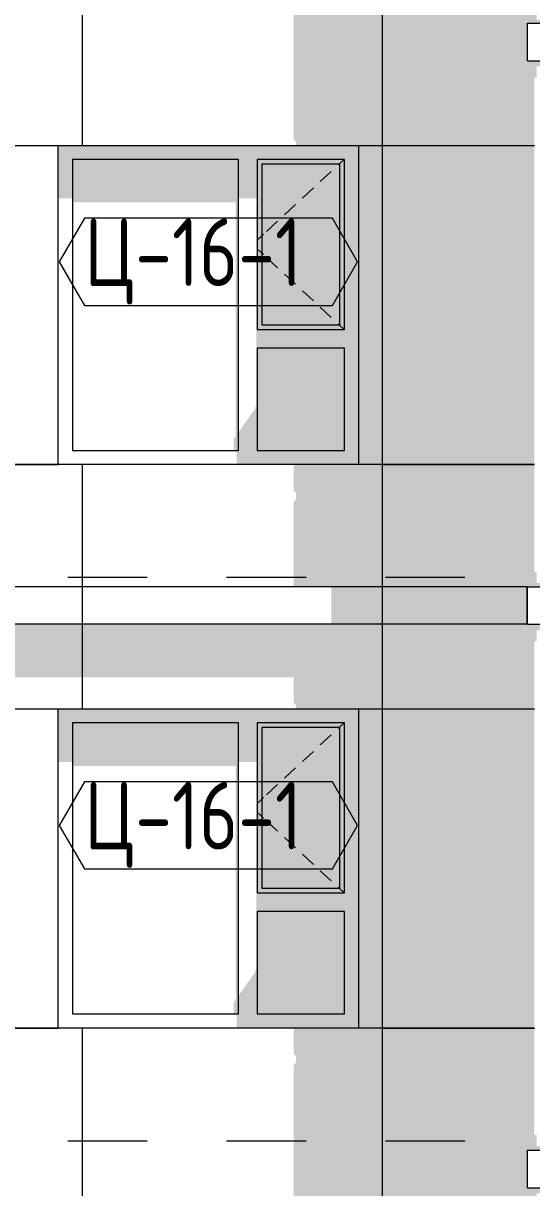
# Model space of a CAD drawing. Header units: millimetres. Extents: x 18162 to 7085488, y 72188 to 247925.
# Drawn here: x 5830622 to 5833332, y 109134 to 115334 of the extents above; entities that cross this region are included whole.
import ezdxf

# ---------------------------------------------------------------- set-up
doc = ezdxf.new("R2010")
doc.units = ezdxf.units.MM
doc.header["$MEASUREMENT"] = 0
doc.linetypes.add('Dashed', pattern=[423.333333, 211.666667, -211.666667])
doc.layers.add('Archicad Windows', color=7, linetype='Continuous')
doc.layers.add('Structural - Bearing', color=7, linetype='Continuous')
doc.styles.add('GENERATED_STYLE_3', font='', dxfattribs={"width": 0.8})
doc.styles.get('GENERATED_STYLE_3').set_extended_font_data('ISOCPEUR MON')
doc.dimstyles.new('GENERATED_STYLE__19', dxfattribs={"dimtxt": 440.00001, "dimasz": 228, "dimexe": 0.18, "dimexo": 31028.935828, "dimgap": 0, "dimtad": 1, "dimdec": 0, "dimzin": 0, "dimdsep": 46, "dimtxsty": 'GENERATED_STYLE_3', "dimblk": 'ARROWHEAD_2', "dimblk1": 'ARROWHEAD_2', "dimblk2": 'ARROWHEAD_2', "dimcen": 0.09, "dimclrd": 13, "dimclre": 13, "dimclrt": 13, "dimadec": 0, "dimazin": 0, "dimtfac": 1, "dimtdec": 4, "dimtmove": 0, "dimatfit": 3, "dimfxl": 1, "dimtolj": 1, "dimtzin": 0, "dimarcsym": 0})
doc.dimstyles.new('GENERATED_STYLE__20', dxfattribs={"dimtxt": 440.00001, "dimasz": 228, "dimexe": 0.18, "dimexo": 31229.618294, "dimgap": 0, "dimtad": 1, "dimdec": 0, "dimzin": 0, "dimdsep": 46, "dimtxsty": 'GENERATED_STYLE_3', "dimblk": 'ARROWHEAD_2', "dimblk1": 'ARROWHEAD_2', "dimblk2": 'ARROWHEAD_2', "dimcen": 0.09, "dimclrd": 13, "dimclre": 13, "dimclrt": 13, "dimadec": 0, "dimazin": 0, "dimtfac": 1, "dimtdec": 4, "dimtmove": 0, "dimatfit": 3, "dimfxl": 1, "dimtolj": 1, "dimtzin": 0, "dimarcsym": 0})

# ---------------------------------------------------------------- blocks, each defined once
blk = doc.blocks.new('*X2296', base_point=(5785635.3, 106384.1))
at = {"layer": 'Structural - Bearing', "color": 8, "linetype": 'Continuous', "lineweight": 13}
for p, q in [((5830935.3, 115384.1), (5830935.3, 115284.1)), ((5832535.3, 115384.1), (5832535.3, 115284.1))]:
    blk.add_line(p, q, dxfattribs=at)
blk = doc.blocks.new('*X2343', base_point=(5785635.3, 106384.1))
at = {"layer": 'Structural - Bearing', "color": 8, "linetype": 'Continuous', "lineweight": 13}
for p, q in [((5830935.3, 112134.1), (5830935.3, 111684.1)), ((5832535.3, 112134.1), (5832535.3, 109984.1)), ((5830435.3, 111684.1), (5830808.8, 111684.1)), ((5832408.8, 111684.1), (5832535.3, 111684.1)), ((5832535.3, 111684.1), (5833346.4, 111684.1)), ((5830808.8, 109984.1), (5830435.3, 109984.1)), ((5830435.3, 109984.1), (5830808.8, 109984.1)), ((5830935.3, 109984.1), (5830935.3, 109384.1)), ((5832535.3, 109984.1), (5832408.8, 109984.1)), ((5832535.3, 109984.1), (5833346.4, 109984.1)), ((5832535.3, 109984.1), (5832535.3, 109384.1)), ((5833346.4, 109984.1), (5832535.3, 109984.1)), ((5830935.3, 109384.1), (5830935.3, 109284.1)), ((5832535.3, 109384.1), (5832535.3, 109284.1))]:
    blk.add_line(p, q, dxfattribs=at)
blk = doc.blocks.new('*X2356', base_point=(5785635.3, 106384.1))
at = {"layer": 'Structural - Bearing', "color": 7, "linetype": 'Continuous', "lineweight": 9}
for p, q in [((5830935.3, 112334.1), (5830935.3, 112134.1)), ((5832535.3, 112334.1), (5832535.3, 112134.1))]:
    blk.add_line(p, q, dxfattribs=at)
blk = doc.blocks.new('*X2481', base_point=(5785635.3, 106384.1))
at = {"layer": 'Structural - Bearing', "color": 8, "linetype": 'Continuous', "lineweight": 13}
for p, q in [((5830935.3, 115284.1), (5830935.3, 114684.1)), ((5832535.3, 115284.1), (5832535.3, 112984.1)), ((5830435.3, 114684.1), (5830808.8, 114684.1)), ((5832408.8, 114684.1), (5832535.3, 114684.1)), ((5832535.3, 114684.1), (5833346.4, 114684.1)), ((5830808.8, 112984.1), (5830435.3, 112984.1)), ((5830435.3, 112984.1), (5830808.8, 112984.1)), ((5830935.3, 112984.1), (5830935.3, 112384.1)), ((5832535.3, 112984.1), (5832408.8, 112984.1)), ((5832535.3, 112984.1), (5833346.4, 112984.1)), ((5832535.3, 112984.1), (5832535.3, 112384.1)), ((5833346.4, 112984.1), (5832535.3, 112984.1)), ((5830935.3, 112384.1), (5830935.3, 112334.1)), ((5832535.3, 112384.1), (5832535.3, 112334.1))]:
    blk.add_line(p, q, dxfattribs=at)
blk = doc.blocks.new('*X2505', base_point=(5785635.3, 106384.1))
at = {"layer": 'Structural - Bearing', "color": 8, "linetype": 'Continuous', "lineweight": 13}
for p, q in [((5830935.3, 109284.1), (5830935.3, 108684.1)), ((5832535.3, 109284.1), (5832535.3, 106984.1))]:
    blk.add_line(p, q, dxfattribs=at)
blk = doc.blocks.new('*D2593', base_point=(5785635.3, 106384.1))
at = {"color": 12, "linetype": 'Continuous', "lineweight": 35}
for p, q in [((5838328.4, 109220.7), (5838628.4, 109047.5)), ((5838328.4, 106420.7), (5838628.4, 106247.5))]:
    blk.add_line(p, q, dxfattribs=at)
at = {"color": 13, "linetype": 'Continuous', "lineweight": 13}
for p, q in [((5838703.4, 109134.1), (5837187.8, 109134.1)), ((5838478.4, 106334.1), (5838478.4, 109134.1))]:
    blk.add_line(p, q, dxfattribs=at)
at = {"color": 13, "lineweight": 13, "char_height": 440, "attachment_point": 7, "rotation": 90, "style": 'GENERATED_STYLE_3'}
for s, insert in [('\\A1;{\\pql;\\fISOCPEUR MON|b0|i0|c0|p0;\\W0.800000;2,800}', (5838605.9, 107549.6)), ('\\A1;{\\pql;\\fISOCPEUR MON|b0|i0|c0|p0;\\W0.800000;370}', (5838518.1, 106420.8))]:
    blk.add_mtext(s, dxfattribs=dict(at, insert=insert))
blk = doc.blocks.new('ARROWHEAD_2')
at = {"color": 0, "linetype": 'Continuous', "lineweight": 0}
for p, q in [((-0.378, -0.655), (0.378, 0.655)), ((0, 0), (-1, 0))]:
    blk.add_line(p, q, dxfattribs=at)
blk = doc.blocks.new('*D2594', base_point=(5785635.3, 106384.1))
at = {"color": 12, "linetype": 'Continuous', "lineweight": 35}
for p, q in [((5838328.4, 109420.7), (5838628.4, 109247.5)), ((5838328.4, 109220.7), (5838628.4, 109047.5))]:
    blk.add_line(p, q, dxfattribs=at)
at = {"color": 13, "linetype": 'Continuous', "lineweight": 13}
blk.add_line((5838478.4, 109134.1), (5838478.4, 109334.1), dxfattribs=at)
blk = doc.blocks.new('*D2595', base_point=(5785635.3, 106384.1))
at = {"color": 12, "linetype": 'Continuous', "lineweight": 35}
for p, q in [((5838328.4, 112220.7), (5838628.4, 112047.5)), ((5838328.4, 109420.7), (5838628.4, 109247.5))]:
    blk.add_line(p, q, dxfattribs=at)
at = {"color": 13, "linetype": 'Continuous', "lineweight": 13}
for p, q in [((5838703.4, 112134.1), (5837187.8, 112134.1)), ((5838478.4, 109334.1), (5838478.4, 112134.1)), ((5838703.4, 109334.1), (5837187.8, 109334.1)), ((5838478.4, 109134.1), (5838478.4, 109334.1))]:
    blk.add_line(p, q, dxfattribs=at)
at = {"color": 13, "lineweight": 13, "char_height": 440, "attachment_point": 7, "rotation": 90, "style": 'GENERATED_STYLE_3'}
for s, insert in [('\\A1;{\\pql;\\fISOCPEUR MON|b0|i0|c0|p0;\\W0.800000;2,800}', (5838605.9, 110549.6)), ('\\A1;{\\pql;\\fISOCPEUR MON|b0|i0|c0|p0;\\W0.800000;200}', (5838518.1, 109420.8))]:
    blk.add_mtext(s, dxfattribs=dict(at, insert=insert))
blk = doc.blocks.new('*D2596', base_point=(5785635.3, 106384.1))
at = {"color": 13, "linetype": 'Continuous', "lineweight": 13}
for p, q in [((5838478.4, 112334.1), (5838478.4, 115134.1)), ((5838703.4, 112334.1), (5837187.8, 112334.1)), ((5838478.4, 112134.1), (5838478.4, 112334.1))]:
    blk.add_line(p, q, dxfattribs=at)
at = {"color": 12, "linetype": 'Continuous', "lineweight": 35}
for p, q in [((5838328.4, 112420.7), (5838628.4, 112247.5)), ((5838328.4, 112220.7), (5838628.4, 112047.5))]:
    blk.add_line(p, q, dxfattribs=at)
blk = doc.blocks.new('*D2597', base_point=(5785635.3, 106384.1))
at = {"color": 12, "linetype": 'Continuous', "lineweight": 35}
for p, q in [((5838328.4, 115220.7), (5838628.4, 115047.5)), ((5838328.4, 112420.7), (5838628.4, 112247.5))]:
    blk.add_line(p, q, dxfattribs=at)
at = {"color": 13, "linetype": 'Continuous', "lineweight": 13}
for p, q in [((5838703.4, 115134.1), (5837187.8, 115134.1)), ((5838478.4, 112334.1), (5838478.4, 115134.1))]:
    blk.add_line(p, q, dxfattribs=at)
at = {"color": 13, "lineweight": 13, "char_height": 440, "attachment_point": 7, "rotation": 90, "style": 'GENERATED_STYLE_3'}
for s, insert in [('\\A1;{\\pql;\\fISOCPEUR MON|b0|i0|c0|p0;\\W0.800000;2,800}', (5838605.9, 113549.6)), ('\\A1;{\\pql;\\fISOCPEUR MON|b0|i0|c0|p0;\\W0.800000;200}', (5838518.1, 112420.8))]:
    blk.add_mtext(s, dxfattribs=dict(at, insert=insert))
blk = doc.blocks.new('*D2598', base_point=(5785635.3, 106384.1))
at = {"color": 13, "linetype": 'Continuous', "lineweight": 13}
for p, q in [((5838478.4, 115334.1), (5838478.4, 118134.1)), ((5838703.4, 115334.1), (5837187.8, 115334.1)), ((5838478.4, 115134.1), (5838478.4, 115334.1)), ((5838703.4, 115134.1), (5837187.8, 115134.1))]:
    blk.add_line(p, q, dxfattribs=at)
at = {"color": 12, "linetype": 'Continuous', "lineweight": 35}
for p, q in [((5838328.4, 115420.7), (5838628.4, 115247.5)), ((5838328.4, 115220.7), (5838628.4, 115047.5))]:
    blk.add_line(p, q, dxfattribs=at)
blk = doc.blocks.new('*D2599', base_point=(5785635.3, 106384.1))
at = {"color": 12, "linetype": 'Continuous', "lineweight": 35}
for p, q in [((5838328.4, 118220.7), (5838628.4, 118047.5)), ((5838328.4, 115420.7), (5838628.4, 115247.5))]:
    blk.add_line(p, q, dxfattribs=at)
at = {"color": 13, "linetype": 'Continuous', "lineweight": 13}
for p, q in [((5838703.4, 118134.1), (5837187.8, 118134.1)), ((5838478.4, 115334.1), (5838478.4, 118134.1))]:
    blk.add_line(p, q, dxfattribs=at)
at = {"color": 13, "lineweight": 13, "char_height": 440, "attachment_point": 7, "rotation": 90, "style": 'GENERATED_STYLE_3'}
for s, insert in [('\\A1;{\\pql;\\fISOCPEUR MON|b0|i0|c0|p0;\\W0.800000;2,800}', (5838605.9, 116549.6)), ('\\A1;{\\pql;\\fISOCPEUR MON|b0|i0|c0|p0;\\W0.800000;200}', (5838518.1, 115420.8))]:
    blk.add_mtext(s, dxfattribs=dict(at, insert=insert))
blk = doc.blocks.new('Label_154_3', base_point=(5831608.8, 110829.1))
at = {"color": 13, "linetype": 'Continuous', "lineweight": 13, "flags": 128}
blk.add_lwpolyline([(5830813.7, 111063.3), (5830947.8, 110831.1), (5832269.9, 110831.1), (5832404, 111063.3), (5832269.9, 111295.6), (5830947.8, 111295.6)], close=True, dxfattribs=at)
at = {"color": 13, "lineweight": 13, "insert": (5830947.8, 111294.9), "char_height": 360, "attachment_point": 1, "style": 'GENERATED_STYLE_3'}
blk.add_mtext('\\A1;{\\pql;\\pt0,253000;\\fISOCPEUR MON|b0|i0|c0|p0;\\W0.800000;Ц-16-1\\fISOCPEUR MON|b0|i0|c0|p0;\\W0.800000;\\A1{\\H.66x;\\S^  ;}\\fISOCPEUR MON|b0|i0|c0|p0;\\W0.800000;\\fISOCPEUR MON|b0|i0|c0|p0;\\W0.800000;\\A1{\\H.66x;\\S^  ;}\\fISOCPEUR MON|b0|i0|c0|p0;\\W0.800000; \\fISOCPEUR MON|b0|i0|c0|p0;\\W0.800000;\\fISOCPEUR MON|b0|i0|c0|p0;\\W0.800000;\\fISOCPEUR MON|b0|i0|c0|p0;\\W0.800000;\\fISOCPEUR MON|b0|i0|c0|p0;\\W0.800000;\\fISOCPEUR MON|b0|i0|c0|p0;\\W0.800000;\\fISOCPEUR MON|b0|i0|c0|p0;\\W0.800000;\\fISOCPEUR MON|b0|i0|c0|p0;\\W0.800000;\\fISOCPEUR MON|b0|i0|c0|p0;\\W0.800000;\\fISOCPEUR MON|b0|i0|c0|p0;\\W0.800000;\\fISOCPEUR MON|b0|i0|c0|p0;\\W0.800000;\\fISOCPEUR MON|b0|i0|c0|p0;\\W0.800000;\\fISOCPEUR MON|b0|i0|c0|p0;\\W0.800000;\\fISOCPEUR MON|b0|i0|c0|p0;\\W0.800000;\\fISOCPEUR MON|b0|i0|c0|p0;\\W0.800000;\\fISOCPEUR MON|b0|i0|c0|p0;\\W0.800000;\\fISOCPEUR MON|b0|i0|c0|p0;\\W0.800000;\\fISOCPEUR MON|b0|i0|c0|p0;\\W0.800000;\\fISOCPEUR MON|b0|i0|c0|p0;\\W0.800000;\\fISOCPEUR MON|b0|i0|c0|p0;\\W0.800000;\\fISOCPEUR MON|b0|i0|c0|p0;\\W0.800000;\\fISOCPEUR MON|b0|i0|c0|p0;\\W0.800000;\\fISOCPEUR MON|b0|i0|c0|p0;\\W0.800000;\\fISOCPEUR MON|b0|i0|c0|p0;\\W0.800000;\\fISOCPEUR MON|b0|i0|c0|p0;\\W0.800000;\\fISOCPEUR MON|b0|i0|c0|p0;\\W0.800000;\\fISOCPEUR MON|b0|i0|c0|p0;\\W0.800000;\\fISOCPEUR MON|b0|i0|c0|p0;\\W0.800000;\\fISOCPEUR MON|b0|i0|c0|p0;\\W0.800000;\\fISOCPEUR MON|b0|i0|c0|p0;\\W0.800000;\\fISOCPEUR MON|b0|i0|c0|p0;\\W0.800000;\\fISOCPEUR MON|b0|i0|c0|p0;\\W0.800000;\\fISOCPEUR MON|b0|i0|c0|p0;\\W0.800000;\\fISOCPEUR MON|b0|i0|c0|p0;\\W0.800000;\\fISOCPEUR MON|b0|i0|c0|p0;\\W0.800000;\\fISOCPEUR MON|b0|i0|c0|p0;\\W0.800000;\\fISOCPEUR MON|b0|i0|c0|p0;\\W0.800000;\\fISOCPEUR MON|b0|i0|c0|p0;\\W0.800000;\\fISOCPEUR MON|b0|i0|c0|p0;\\W0.800000;\\fISOCPEUR MON|b0|i0|c0|p0;\\W0.800000;\\fISOCPEUR MON|b0|i0|c0|p0;\\W0.800000;\\fISOCPEUR MON|b0|i0|c0|p0;\\W0.800000;\\fISOCPEUR MON|b0|i0|c0|p0;\\W0.800000;\\fISOCPEUR MON|b0|i0|c0|p0;\\W0.800000;}', dxfattribs=at)
blk = doc.blocks.new('Label_195_3', base_point=(5831608.8, 113829.1))
at = {"color": 13, "linetype": 'Continuous', "lineweight": 13, "flags": 128}
blk.add_lwpolyline([(5830813.7, 114063.3), (5830947.8, 113831.1), (5832269.9, 113831.1), (5832404, 114063.3), (5832269.9, 114295.6), (5830947.8, 114295.6)], close=True, dxfattribs=at)
at = {"color": 13, "lineweight": 13, "insert": (5830947.8, 114294.9), "char_height": 360, "attachment_point": 1, "style": 'GENERATED_STYLE_3'}
blk.add_mtext('\\A1;{\\pql;\\pt0,253000;\\fISOCPEUR MON|b0|i0|c0|p0;\\W0.800000;Ц-16-1\\fISOCPEUR MON|b0|i0|c0|p0;\\W0.800000;\\A1{\\H.66x;\\S^  ;}\\fISOCPEUR MON|b0|i0|c0|p0;\\W0.800000;\\fISOCPEUR MON|b0|i0|c0|p0;\\W0.800000;\\A1{\\H.66x;\\S^  ;}\\fISOCPEUR MON|b0|i0|c0|p0;\\W0.800000; \\fISOCPEUR MON|b0|i0|c0|p0;\\W0.800000;\\fISOCPEUR MON|b0|i0|c0|p0;\\W0.800000;\\fISOCPEUR MON|b0|i0|c0|p0;\\W0.800000;\\fISOCPEUR MON|b0|i0|c0|p0;\\W0.800000;\\fISOCPEUR MON|b0|i0|c0|p0;\\W0.800000;\\fISOCPEUR MON|b0|i0|c0|p0;\\W0.800000;\\fISOCPEUR MON|b0|i0|c0|p0;\\W0.800000;\\fISOCPEUR MON|b0|i0|c0|p0;\\W0.800000;\\fISOCPEUR MON|b0|i0|c0|p0;\\W0.800000;\\fISOCPEUR MON|b0|i0|c0|p0;\\W0.800000;\\fISOCPEUR MON|b0|i0|c0|p0;\\W0.800000;\\fISOCPEUR MON|b0|i0|c0|p0;\\W0.800000;\\fISOCPEUR MON|b0|i0|c0|p0;\\W0.800000;\\fISOCPEUR MON|b0|i0|c0|p0;\\W0.800000;\\fISOCPEUR MON|b0|i0|c0|p0;\\W0.800000;\\fISOCPEUR MON|b0|i0|c0|p0;\\W0.800000;\\fISOCPEUR MON|b0|i0|c0|p0;\\W0.800000;\\fISOCPEUR MON|b0|i0|c0|p0;\\W0.800000;\\fISOCPEUR MON|b0|i0|c0|p0;\\W0.800000;\\fISOCPEUR MON|b0|i0|c0|p0;\\W0.800000;\\fISOCPEUR MON|b0|i0|c0|p0;\\W0.800000;\\fISOCPEUR MON|b0|i0|c0|p0;\\W0.800000;\\fISOCPEUR MON|b0|i0|c0|p0;\\W0.800000;\\fISOCPEUR MON|b0|i0|c0|p0;\\W0.800000;\\fISOCPEUR MON|b0|i0|c0|p0;\\W0.800000;\\fISOCPEUR MON|b0|i0|c0|p0;\\W0.800000;\\fISOCPEUR MON|b0|i0|c0|p0;\\W0.800000;\\fISOCPEUR MON|b0|i0|c0|p0;\\W0.800000;\\fISOCPEUR MON|b0|i0|c0|p0;\\W0.800000;\\fISOCPEUR MON|b0|i0|c0|p0;\\W0.800000;\\fISOCPEUR MON|b0|i0|c0|p0;\\W0.800000;\\fISOCPEUR MON|b0|i0|c0|p0;\\W0.800000;\\fISOCPEUR MON|b0|i0|c0|p0;\\W0.800000;\\fISOCPEUR MON|b0|i0|c0|p0;\\W0.800000;\\fISOCPEUR MON|b0|i0|c0|p0;\\W0.800000;\\fISOCPEUR MON|b0|i0|c0|p0;\\W0.800000;\\fISOCPEUR MON|b0|i0|c0|p0;\\W0.800000;\\fISOCPEUR MON|b0|i0|c0|p0;\\W0.800000;\\fISOCPEUR MON|b0|i0|c0|p0;\\W0.800000;\\fISOCPEUR MON|b0|i0|c0|p0;\\W0.800000;\\fISOCPEUR MON|b0|i0|c0|p0;\\W0.800000;\\fISOCPEUR MON|b0|i0|c0|p0;\\W0.800000;\\fISOCPEUR MON|b0|i0|c0|p0;\\W0.800000;}', dxfattribs=at)

msp = doc.modelspace()

# ---------------------------------------------------------------- hatches: boundary and pattern name
at = {"layer": 'Archicad Windows', "linetype": 'Continuous', "lineweight": 0}
for points in [[(5831768.8, 114609.1), (5831868.8, 114609.1), (5832333.8, 114609.1), (5832408.8, 114609.1), (5832408.8, 114684.1), (5830808.8, 114684.1), (5830808.8, 114609.1), (5830883.8, 114609.1)], [(5830883.8, 114609.1), (5830808.8, 114609.1), (5830808.8, 114401.2), (5830883.8, 114401.2)], [(5831768.8, 114609.1), (5830883.8, 114609.1), (5830883.8, 114380), (5831753.8, 114380), (5831753.8, 113135), (5831743.8, 113120.8), (5831743.8, 113059.1), (5831768.8, 113059.1)], [(5831768.8, 114401.2), (5831868.8, 114401.2), (5831868.8, 114609.1), (5831768.8, 114609.1)], [(5832333.8, 114609.1), (5831868.8, 114609.1), (5831868.8, 114584.1), (5831893.8, 114584.1), (5832308.8, 114584.1), (5832333.8, 114584.1)], [(5831893.8, 114584.1), (5831868.8, 114584.1), (5831868.8, 113729.1), (5831893.8, 113729.1)], [(5832308.8, 113729.1), (5832308.8, 114584.1), (5831893.8, 114584.1), (5831893.8, 113729.1)], [(5832308.8, 113729.1), (5832333.8, 113729.1), (5832333.8, 114584.1), (5832308.8, 114584.1)], [(5832333.8, 113704.1), (5832333.8, 113604.1), (5832333.8, 113059.1), (5832408.8, 113059.1), (5832408.8, 114609.1), (5832333.8, 114609.1)], [(5831858.8, 113283.5), (5831768.8, 113156.2), (5831768.8, 113059.1), (5831868.8, 113059.1), (5831868.8, 114379.8), (5831863.8, 114372.7), (5831863.8, 113299.8), (5831858.8, 113292.7)], [(5831893.8, 113729.1), (5831868.8, 113729.1), (5831868.8, 113704.1), (5832333.8, 113704.1), (5832333.8, 113729.1), (5832308.8, 113729.1)], [(5832333.8, 113604.1), (5832333.8, 113704.1), (5831868.8, 113704.1), (5831868.8, 113604.1)], [(5832333.8, 113059.1), (5832333.8, 113604.1), (5831868.8, 113604.1), (5831868.8, 113059.1)], [(5832408.8, 113059.1), (5831758.8, 113059.1), (5831758.8, 112984.1), (5832408.8, 112984.1)], [(5830808.8, 111684.1), (5830808.8, 111609.1), (5830883.8, 111609.1), (5831768.8, 111609.1), (5831868.8, 111609.1), (5832333.8, 111609.1), (5832408.8, 111609.1), (5832408.8, 111684.1)], [(5830883.8, 111609.1), (5830808.8, 111609.1), (5830808.8, 111401.2), (5830883.8, 111401.2)], [(5830883.8, 111609.1), (5830883.8, 111380), (5831753.8, 111380), (5831753.8, 110135), (5831743.8, 110120.8), (5831743.8, 110059.1), (5831768.8, 110059.1), (5831768.8, 111609.1)], [(5831768.8, 111401.2), (5831868.8, 111401.2), (5831868.8, 111609.1), (5831768.8, 111609.1)], [(5832333.8, 111609.1), (5831868.8, 111609.1), (5831868.8, 111584.1), (5831893.8, 111584.1), (5832308.8, 111584.1), (5832333.8, 111584.1)], [(5832333.8, 110704.1), (5832333.8, 110604.1), (5832333.8, 110059.1), (5832408.8, 110059.1), (5832408.8, 111609.1), (5832333.8, 111609.1)], [(5831893.8, 111584.1), (5831868.8, 111584.1), (5831868.8, 110729.1), (5831893.8, 110729.1)], [(5832308.8, 110729.1), (5832308.8, 111584.1), (5831893.8, 111584.1), (5831893.8, 110729.1)], [(5832308.8, 110729.1), (5832333.8, 110729.1), (5832333.8, 111584.1), (5832308.8, 111584.1)], [(5831768.8, 110059.1), (5831868.8, 110059.1), (5831868.8, 111379.8), (5831863.8, 111372.7), (5831863.8, 110299.8), (5831858.8, 110292.7), (5831858.8, 110283.5), (5831768.8, 110156.2)], [(5831893.8, 110729.1), (5831868.8, 110729.1), (5831868.8, 110704.1), (5832333.8, 110704.1), (5832333.8, 110729.1), (5832308.8, 110729.1)], [(5832333.8, 110604.1), (5832333.8, 110704.1), (5831868.8, 110704.1), (5831868.8, 110604.1)], [(5832333.8, 110059.1), (5832333.8, 110604.1), (5831868.8, 110604.1), (5831868.8, 110059.1)], [(5832408.8, 110059.1), (5831758.8, 110059.1), (5831758.8, 109984.1), (5832408.8, 109984.1)]]:
    msp.add_hatch(color=49, dxfattribs=at).paths.add_polyline_path(points)
at = {"layer": 'Structural - Bearing', "linetype": 'Continuous', "lineweight": 0}
for points in [[(5832063.8, 118284.1), (5832063.8, 117715.6), (5832076.4, 117703), (5832076.4, 117684.1), (5832408.8, 117684.1), (5832408.8, 115984.1), (5832063.8, 115984.1), (5832063.8, 115845.6), (5832076.4, 115833), (5832076.4, 115803.4), (5832063.8, 115785.6), (5832063.8, 115284.1), (5833308.8, 115284.1), (5833308.8, 115334.1), (5836544.7, 115334.1), (5836558.8, 115354.1), (5833358.8, 115354.1), (5833358.8, 115414.1), (5833346.4, 115414.1), (5833346.4, 118044.1), (5833358.8, 118044.1), (5833358.8, 118104.1), (5836558.8, 118104.1), (5836558.8, 118063.4), (5836608.8, 118134.1), (5833308.8, 118134.1), (5833308.8, 118284.1)], [(5832063.8, 112334.1), (5833308.4, 112334.1), (5833308.4, 112284.1), (5833308.8, 112284.1), (5833308.8, 112334.1), (5833496.8, 112334.1), (5833496.8, 112354.1), (5833358.8, 112354.1), (5833358.8, 112414.1), (5833346.4, 112414.1), (5833346.4, 115044.1), (5833358.8, 115044.1), (5833358.8, 115104.1), (5836558.8, 115104.1), (5836558.8, 115063.4), (5836608.8, 115134.1), (5833308.8, 115134.1), (5833308.8, 115284.1), (5832063.8, 115284.1), (5832063.8, 114715.6), (5832076.4, 114703), (5832076.4, 114684.1), (5832408.8, 114684.1), (5832408.8, 112984.1), (5832063.8, 112984.1), (5832063.8, 112845.6), (5832076.4, 112833), (5832076.4, 112803.4), (5832063.8, 112785.6)], [(5817058.8, 112134.1), (5817058.8, 112104.1), (5820558.8, 112104.1), (5820558.8, 112044.1), (5820578.3, 112044.1), (5820578.3, 111851.2), (5825563.8, 111851.2), (5825563.8, 111715.6), (5825576.4, 111703), (5825576.4, 111684.1), (5825908.8, 111684.1), (5825908.8, 109984.1), (5825563.8, 109984.1), (5825563.8, 109845.6), (5825576.4, 109833), (5825576.4, 109803.4), (5825563.8, 109785.6), (5825563.8, 109284.1), (5826808.8, 109284.1), (5826808.8, 109334.1), (5826996.8, 109334.1), (5826996.8, 109354.1), (5826858.8, 109354.1), (5826858.8, 109414.1), (5826846.4, 109414.1), (5826846.4, 112044.1), (5826858.8, 112044.1), (5826858.8, 112104.1), (5830058.8, 112104.1), (5830058.8, 112044.1), (5830071.2, 112044.1), (5830071.2, 111851.2), (5832063.8, 111851.2), (5832063.8, 111715.6), (5832076.4, 111703), (5832076.4, 111684.1), (5832408.8, 111684.1), (5832408.8, 109984.1), (5832063.8, 109984.1), (5832063.8, 109845.6), (5832076.4, 109833), (5832076.4, 109803.4), (5832063.8, 109785.6), (5832063.8, 109284.1), (5833308.8, 109284.1), (5833308.8, 109334.1), (5833496.8, 109334.1), (5833496.8, 109354.1), (5833358.8, 109354.1), (5833358.8, 109414.1), (5833346.4, 109414.1), (5833346.4, 112044.1), (5833358.8, 112044.1), (5833358.8, 112104.1), (5836558.8, 112104.1), (5836558.8, 112044.1), (5836571.2, 112044.1), (5836571.2, 111850.3), (5836858.1, 111850.3), (5836858.8, 111851.2), (5836858.8, 112134.1), (5835838.8, 112134.1), (5833308.8, 112134.1), (5833308.8, 112284.1), (5833308.4, 112284.1), (5833308.4, 112134.1), (5829612.7, 112134.1), (5826808.8, 112134.1), (5826808.8, 112284.1), (5826808.4, 112284.1), (5826808.4, 112134.1), (5819816.7, 112134.1)], [(5832263.8, 112334.1), (5832263.8, 112134.1), (5833308.4, 112134.1), (5833308.4, 112334.1)], [(5833308.8, 109284.1), (5832063.8, 109284.1), (5832063.8, 108715.6), (5832076.4, 108703), (5832076.4, 108684.1), (5832408.8, 108684.1), (5832408.8, 106984.1), (5832063.8, 106984.1), (5832063.8, 106845.6), (5832076.4, 106833), (5832076.4, 106803.4), (5832063.8, 106785.6), (5832063.8, 106284.1), (5833308.8, 106284.1), (5833308.8, 106334.1), (5833496.8, 106334.1), (5833496.8, 106354.1), (5833358.8, 106354.1), (5833358.8, 106414.1), (5833346.4, 106414.1), (5833346.4, 109044.1), (5833358.8, 109044.1), (5833358.8, 109104.1), (5836558.8, 109104.1), (5836558.8, 109063.4), (5836608.8, 109134.1), (5833308.8, 109134.1)]]:
    msp.add_hatch(color=49, dxfattribs=at).paths.add_polyline_path(points)

# ---------------------------------------------------------------- linework, layer by layer
at = {"color": 8, "linetype": 'Dashed', "lineweight": 13, "ltscale": 2}
for p, q in [((5800379.4, 112384.1), (5841359.8, 112384.1)), ((5800379.4, 109384.1), (5841359.8, 109384.1))]:
    msp.add_line(p, q, dxfattribs=at)
at = {"layer": 'Archicad Windows', "color": 7, "linetype": 'Continuous', "lineweight": 13}
for p, q in [((5830808.8, 114684.1), (5832408.8, 114684.1)), ((5830808.8, 112984.1), (5830808.8, 114684.1)), ((5832408.8, 114684.1), (5832408.8, 112984.1)), ((5832408.8, 112984.1), (5830808.8, 112984.1)), ((5830808.8, 109984.1), (5830808.8, 111684.1)), ((5830808.8, 111684.1), (5832408.8, 111684.1)), ((5832408.8, 111684.1), (5832408.8, 109984.1)), ((5832408.8, 109984.1), (5830808.8, 109984.1))]:
    msp.add_line(p, q, dxfattribs=at)
at = {"layer": 'Archicad Windows', "color": 7, "linetype": 'Continuous', "lineweight": 9}
for p, q in [((5830883.8, 114609.1), (5830883.8, 113059.1)), ((5831768.8, 114609.1), (5830883.8, 114609.1)), ((5831768.8, 113059.1), (5831768.8, 114609.1)), ((5831868.8, 114609.1), (5831868.8, 113704.1)), ((5832333.8, 114609.1), (5831868.8, 114609.1)), ((5831893.8, 114584.1), (5831893.8, 113729.1)), ((5832308.8, 114584.1), (5831893.8, 114584.1)), ((5832304.9, 114584.1), (5832300.2, 114579.7)), ((5832331.9, 114609.1), (5832304.9, 114584.1)), ((5832308.8, 113729.1), (5832308.8, 114584.1)), ((5832333.8, 113704.1), (5832333.8, 114609.1)), ((5832263.5, 114545.7), (5832204.8, 114491.3)), ((5832168.2, 114457.3), (5832109.5, 114402.9)), ((5832072.8, 114368.9), (5832014.2, 114314.5)), ((5831977.5, 114280.5), (5831918.8, 114226.1)), ((5831902.5, 114211), (5831893.8, 114202.9)), ((5831893.8, 114202.9), (5831868.8, 114179.7)), ((5831893.8, 114110.2), (5831868.8, 114133.4)), ((5831902.5, 114102.2), (5831893.8, 114110.2)), ((5831977.5, 114032.6), (5831918.8, 114087)), ((5832072.8, 113944.2), (5832014.2, 113998.6)), ((5832168.2, 113855.8), (5832109.5, 113910.2)), ((5832263.5, 113767.5), (5832204.8, 113821.8)), ((5831893.8, 113729.1), (5832308.8, 113729.1)), ((5832304.9, 113729.1), (5832300.2, 113733.5)), ((5832331.9, 113704.1), (5832304.9, 113729.1)), ((5831868.8, 113704.1), (5832333.8, 113704.1)), ((5831868.8, 113604.1), (5831868.8, 113059.1)), ((5832333.8, 113604.1), (5831868.8, 113604.1)), ((5832333.8, 113059.1), (5832333.8, 113604.1)), ((5830883.8, 113059.1), (5831768.8, 113059.1)), ((5831868.8, 113059.1), (5832333.8, 113059.1)), ((5830883.8, 111609.1), (5830883.8, 110059.1)), ((5831768.8, 111609.1), (5830883.8, 111609.1)), ((5831768.8, 110059.1), (5831768.8, 111609.1)), ((5831868.8, 111609.1), (5831868.8, 110704.1)), ((5832333.8, 111609.1), (5831868.8, 111609.1)), ((5832331.9, 111609.1), (5832304.9, 111584.1)), ((5832333.8, 110704.1), (5832333.8, 111609.1)), ((5831893.8, 111584.1), (5831893.8, 110729.1)), ((5832308.8, 111584.1), (5831893.8, 111584.1)), ((5832263.5, 111545.7), (5832204.8, 111491.3)), ((5832304.9, 111584.1), (5832300.2, 111579.7)), ((5832308.8, 110729.1), (5832308.8, 111584.1)), ((5832168.2, 111457.3), (5832109.5, 111402.9)), ((5832072.8, 111368.9), (5832014.2, 111314.5)), ((5831977.5, 111280.5), (5831918.8, 111226.1)), ((5831893.8, 111202.9), (5831868.8, 111179.7)), ((5831902.5, 111211), (5831893.8, 111202.9)), ((5831893.8, 111110.2), (5831868.8, 111133.4)), ((5831902.5, 111102.2), (5831893.8, 111110.2)), ((5831977.5, 111032.6), (5831918.8, 111087)), ((5832072.8, 110944.2), (5832014.2, 110998.6)), ((5832168.2, 110855.8), (5832109.5, 110910.2)), ((5832263.5, 110767.5), (5832204.8, 110821.8)), ((5832304.9, 110729.1), (5832300.2, 110733.5)), ((5831868.8, 110704.1), (5832333.8, 110704.1)), ((5831893.8, 110729.1), (5832308.8, 110729.1)), ((5832331.9, 110704.1), (5832304.9, 110729.1)), ((5831868.8, 110604.1), (5831868.8, 110059.1)), ((5832333.8, 110604.1), (5831868.8, 110604.1)), ((5832333.8, 110059.1), (5832333.8, 110604.1)), ((5830883.8, 110059.1), (5831768.8, 110059.1)), ((5831868.8, 110059.1), (5832333.8, 110059.1))]:
    msp.add_line(p, q, dxfattribs=at)
at = {"layer": 'Structural - Bearing', "color": 7, "linetype": 'Continuous', "lineweight": 13}
for p, q in [((5833308.8, 115134.1), (5833308.8, 115334.1)), ((5833308.8, 115334.1), (5836608.8, 115334.1)), ((5833308.8, 115134.1), (5836608.8, 115134.1)), ((5833308.4, 112334.1), (5830108.8, 112334.1)), ((5833308.4, 112134.1), (5833308.4, 112334.1)), ((5833308.8, 112284.1), (5833308.4, 112284.1)), ((5833308.8, 112334.1), (5836608.8, 112334.1)), ((5833308.8, 112134.1), (5833308.8, 112334.1)), ((5833308.4, 112134.1), (5830108.8, 112134.1)), ((5833308.8, 112134.1), (5836608.8, 112134.1)), ((5833308.8, 109134.1), (5833308.8, 109334.1)), ((5833308.8, 109334.1), (5836608.8, 109334.1)), ((5833308.8, 109134.1), (5836608.8, 109134.1))]:
    msp.add_line(p, q, dxfattribs=at)

# ---------------------------------------------------------------- block references
at = {"color": 12, "linetype": 'Continuous', "lineweight": 13}
for name, p in [('Label_195_3', (5831608.8, 113829.1)), ('Label_154_3', (5831608.8, 110829.1))]:
    msp.add_blockref(name, p, dxfattribs=at)
at = {"layer": 'Structural - Bearing', "lineweight": 0}
for name in ['*X2296', '*X2481', '*X2356', '*X2343', '*X2505']:
    msp.add_blockref(name, (5785635.3, 106384.1), dxfattribs=at)

# ---------------------------------------------------------------- dimensions: what is measured, and where the dimension line sits
at = {"color": 13, "linetype": 'Continuous', "lineweight": 13}
for base, p1, p2, dimstyle, picture, middle in [((5838478.4, 118134.1), (5805483.8, 115334.1), (5805483.8, 118134.1), 'GENERATED_STYLE__19', '*D2599', (5838170.4, 117286.7)), ((5838478.4, 115334.1), (5805483.8, 115134.1), (5805483.8, 115334.1), 'GENERATED_STYLE__19', '*D2598', (5838170.4, 115923)), ((5838478.4, 115134.1), (5805383.5, 112334.1), (5805483.8, 115134.1), 'GENERATED_STYLE__19', '*D2597', (5838170.4, 114286.7)), ((5838478.4, 112334.1), (5805383.5, 112134.1), (5805383.5, 112334.1), 'GENERATED_STYLE__20', '*D2596', (5838170.4, 112923)), ((5838478.4, 112134.1), (5805483.8, 109334.1), (5805383.5, 112134.1), 'GENERATED_STYLE__20', '*D2595', (5838170.4, 111286.7)), ((5838478.4, 109334.1), (5805483.8, 109134.1), (5805483.8, 109334.1), 'GENERATED_STYLE__19', '*D2594', (5838170.4, 109923)), ((5838478.4, 109134.1), (5805483.8, 106334.1), (5805483.8, 109134.1), 'GENERATED_STYLE__19', '*D2593', (5838170.4, 108286.7))]:
    dim = msp.add_linear_dim(base=base, p1=p1, p2=p2, angle=90, dimstyle=dimstyle, dxfattribs=at)
    dim.commit()
    dim.dimension.update_dxf_attribs({"geometry": picture, "text_midpoint": middle, "dimtype": 160, "text_rotation": 90})

doc.saveas('drawing.dxf')
